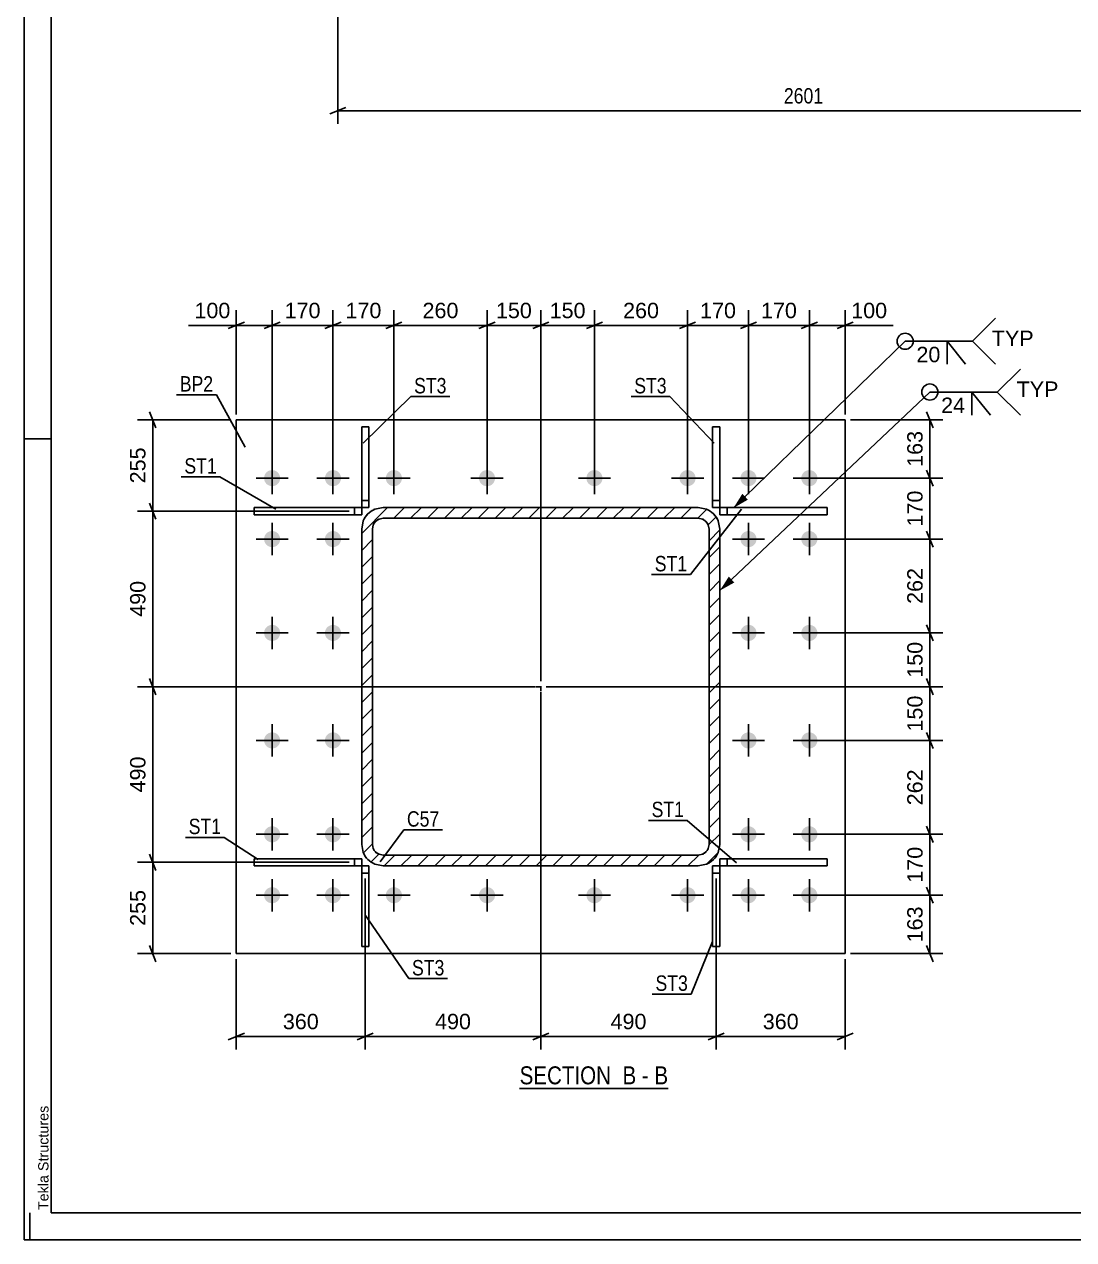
# Model space of a CAD drawing. Header units: millimetres. Extents: x 0 to 841, y 0 to 594.
# Drawn here: x 0 to 195.3, y 0 to 226.1 of the extents above; entities that cross this region are included whole.
import ezdxf

# ---------------------------------------------------------------- set-up
doc = ezdxf.new("R2010")
doc.units = ezdxf.units.MM
doc.linetypes.add('DXK_LINE_DOT2', pattern=[3.9198, 1.9599, -1.9599])
doc.linetypes.add('DXK_LINE_DOT3', pattern=[5.9187, 2.979, -0.9799, 0.9799, -0.9799])
doc.styles.add('Arial', font='ARIAL.TTF', dxfattribs={"height": 0.2})
doc.styles.add('Arial Narrow', font='ARIALN.TTF', dxfattribs={"height": 0.2})

# ---------------------------------------------------------------- blocks, each defined once
blk = doc.blocks.new('Unknown-256180323-1134')
at = {"color": 5, "linetype": 'Continuous'}
for p, q in [((0, 594), (0, 0)), ((5, 589), (5, 5)), ((5, 149), (0, 149)), ((1, 0), (1, 5)), ((5, 5), (836, 5)), ((0, 0), (841, 0))]:
    blk.add_line(p, q, dxfattribs=at)
at = {"color": 174, "linetype": 'Continuous', "style": 'Arial'}
blk.add_text('Tekla Structures', height=1.9102, rotation=90, dxfattribs=at).set_placement((4.5, 5.5))
blk = doc.blocks.new('Unknown-256180323-11 - 4362')
at = {"color": 6, "linetype": 'Continuous'}
blk.add_line((92.2, 28.16), (119.84, 28.16), dxfattribs=at)
at = {"color": 0, "linetype": 'Continuous'}
blk.add_wipeout([(110.3, 28.91), (110.3, 32.41), (92.2, 32.41), (92.2, 28.91)], dxfattribs=at)
at = {"color": 7, "linetype": 'Continuous', "style": 'Arial Narrow'}
blk.add_text('SECTION ', height=3.34, dxfattribs=at).set_placement((92.2, 28.91))
at = {"color": 0, "linetype": 'Continuous'}
blk.add_wipeout([(113.91, 28.91), (113.91, 32.41), (111.35, 32.41), (111.35, 28.91)], dxfattribs=at)
at = {"color": 7, "linetype": 'Continuous', "style": 'Arial Narrow'}
blk.add_text('B', height=3.34, dxfattribs=at).set_placement((111.35, 28.91))
at = {"color": 0, "linetype": 'Continuous'}
blk.add_wipeout([(116.24, 28.91), (116.24, 32.41), (114.96, 32.41), (114.96, 28.91)], dxfattribs=at)
at = {"color": 7, "linetype": 'Continuous', "style": 'Arial Narrow'}
blk.add_text('-', height=3.34, dxfattribs=at).set_placement((114.96, 28.91))
at = {"color": 0, "linetype": 'Continuous'}
blk.add_wipeout([(119.84, 28.91), (119.84, 32.41), (117.29, 32.41), (117.29, 28.91)], dxfattribs=at)
at = {"color": 7, "linetype": 'Continuous', "style": 'Arial Narrow'}
blk.add_text('B', height=3.34, dxfattribs=at).set_placement((117.29, 28.91))
blk = doc.blocks.new('Bolt-256180323-4494 - 4362')
at = {"linetype": 'Continuous'}
for points in [[(47.63, 141.69, -1), (44.63, 141.69, -1)], [(58.96, 141.69, -1), (55.96, 141.69, -1)], [(70.3, 141.69, -1), (67.3, 141.69, -1)], [(87.63, 141.69, -1), (84.63, 141.69, -1)], [(107.63, 141.69, -1), (104.63, 141.69, -1)], [(124.96, 141.69, -1), (121.96, 141.69, -1)], [(136.3, 141.69, -1), (133.3, 141.69, -1)], [(147.63, 141.69, -1), (144.63, 141.69, -1)], [(47.63, 130.35, -1), (44.63, 130.35, -1)], [(58.96, 130.35, -1), (55.96, 130.35, -1)], [(136.3, 130.35, -1), (133.3, 130.35, -1)], [(147.63, 130.35, -1), (144.63, 130.35, -1)], [(47.63, 112.89, -1), (44.63, 112.89, -1)], [(58.96, 112.89, -1), (55.96, 112.89, -1)], [(136.3, 112.89, -1), (133.3, 112.89, -1)], [(147.63, 112.89, -1), (144.63, 112.89, -1)], [(47.63, 92.89, -1), (44.63, 92.89, -1)], [(58.96, 92.89, -1), (55.96, 92.89, -1)], [(136.3, 92.89, -1), (133.3, 92.89, -1)], [(147.63, 92.89, -1), (144.63, 92.89, -1)], [(47.63, 75.42, -1), (44.63, 75.42, -1)], [(58.96, 75.42, -1), (55.96, 75.42, -1)], [(136.3, 75.42, -1), (133.3, 75.42, -1)], [(147.63, 75.42, -1), (144.63, 75.42, -1)], [(47.63, 64.09, -1), (44.63, 64.09, -1)], [(58.96, 64.09, -1), (55.96, 64.09, -1)], [(70.3, 64.09, -1), (67.3, 64.09, -1)], [(87.63, 64.09, -1), (84.63, 64.09, -1)], [(107.63, 64.09, -1), (104.63, 64.09, -1)], [(124.96, 64.09, -1), (121.96, 64.09, -1)], [(136.3, 64.09, -1), (133.3, 64.09, -1)], [(147.63, 64.09, -1), (144.63, 64.09, -1)]]:
    blk.add_hatch(color=1, dxfattribs=at).paths.add_polyline_path(points)
at = {"color": 1, "linetype": 'Continuous'}
for p, q in [((46.13, 144.69), (46.13, 138.69)), ((57.46, 144.69), (57.46, 138.69)), ((68.8, 144.69), (68.8, 138.69)), ((86.13, 144.69), (86.13, 138.69)), ((106.13, 144.69), (106.13, 138.69)), ((123.46, 144.69), (123.46, 138.69)), ((134.8, 144.69), (134.8, 138.69)), ((146.13, 144.69), (146.13, 138.69)), ((49.13, 141.69), (43.13, 141.69)), ((60.46, 141.69), (54.46, 141.69)), ((71.8, 141.69), (65.8, 141.69)), ((89.13, 141.69), (83.13, 141.69)), ((109.13, 141.69), (103.13, 141.69)), ((126.46, 141.69), (120.46, 141.69)), ((137.8, 141.69), (131.8, 141.69)), ((149.13, 141.69), (143.13, 141.69)), ((46.13, 133.35), (46.13, 127.35)), ((57.46, 133.35), (57.46, 127.35)), ((134.8, 133.35), (134.8, 127.35)), ((146.13, 133.35), (146.13, 127.35)), ((49.13, 130.35), (43.13, 130.35)), ((60.46, 130.35), (54.46, 130.35)), ((137.8, 130.35), (131.8, 130.35)), ((149.13, 130.35), (143.13, 130.35)), ((46.13, 115.89), (46.13, 109.89)), ((57.46, 115.89), (57.46, 109.89)), ((134.8, 115.89), (134.8, 109.89)), ((146.13, 115.89), (146.13, 109.89)), ((49.13, 112.89), (43.13, 112.89)), ((60.46, 112.89), (54.46, 112.89)), ((137.8, 112.89), (131.8, 112.89)), ((149.13, 112.89), (143.13, 112.89)), ((46.13, 95.89), (46.13, 89.89)), ((57.46, 95.89), (57.46, 89.89)), ((134.8, 95.89), (134.8, 89.89)), ((146.13, 95.89), (146.13, 89.89)), ((49.13, 92.89), (43.13, 92.89)), ((60.46, 92.89), (54.46, 92.89)), ((137.8, 92.89), (131.8, 92.89)), ((149.13, 92.89), (143.13, 92.89)), ((46.13, 78.42), (46.13, 72.42)), ((57.46, 78.42), (57.46, 72.42)), ((134.8, 78.42), (134.8, 72.42)), ((146.13, 78.42), (146.13, 72.42)), ((49.13, 75.42), (43.13, 75.42)), ((60.46, 75.42), (54.46, 75.42)), ((137.8, 75.42), (131.8, 75.42)), ((149.13, 75.42), (143.13, 75.42)), ((46.13, 67.09), (46.13, 61.09)), ((57.46, 67.09), (57.46, 61.09)), ((68.8, 67.09), (68.8, 61.09)), ((86.13, 67.09), (86.13, 61.09)), ((106.13, 67.09), (106.13, 61.09)), ((123.46, 67.09), (123.46, 61.09)), ((134.8, 67.09), (134.8, 61.09)), ((146.13, 67.09), (146.13, 61.09)), ((49.13, 64.09), (43.13, 64.09)), ((60.46, 64.09), (54.46, 64.09)), ((71.8, 64.09), (65.8, 64.09)), ((89.13, 64.09), (83.13, 64.09)), ((109.13, 64.09), (103.13, 64.09)), ((126.46, 64.09), (120.46, 64.09)), ((137.8, 64.09), (131.8, 64.09)), ((149.13, 64.09), (143.13, 64.09))]:
    blk.add_line(p, q, dxfattribs=at)
blk = doc.blocks.new('Part-256180323-4433 - 4362')
at = {"linetype": 'Continuous'}
h = blk.add_hatch(dxfattribs=at)
h.set_pattern_fill('', scale=0.7, style=0, pattern_type=0)
h.set_pattern_definition([(45, (126.9926, 69.8593), (-1.571545, 1.571545), [])])
h.paths.add_polyline_path([(125.46, 69.55), (126.99, 69.86), (128.29, 70.73), (129.16, 72.02), (129.46, 73.55), (129.46, 132.22), (129.16, 133.75), (128.29, 135.05), (126.99, 135.92), (125.46, 136.22), (66.8, 136.22), (65.26, 135.92), (63.97, 135.05), (63.1, 133.75), (62.8, 132.22), (62.8, 73.55), (63.1, 72.02), (63.97, 70.73), (65.26, 69.86), (66.8, 69.55)])
h.paths.add_polyline_path([(66.03, 71.71), (65.38, 72.14), (64.95, 72.79), (64.8, 73.55), (64.8, 132.22), (64.95, 132.99), (65.38, 133.64), (66.03, 134.07), (66.8, 134.22), (125.46, 134.22), (126.23, 134.07), (126.88, 133.64), (127.31, 132.99), (127.46, 132.22), (127.46, 73.55), (127.31, 72.79), (126.88, 72.14), (126.23, 71.71), (125.46, 71.55), (66.8, 71.55)])
at = {"color": 7, "linetype": 'DXK_LINE_DOT2'}
for p, q in [((65.26, 135.92), (66.8, 136.22)), ((66.8, 136.22), (125.46, 136.22)), ((125.46, 136.22), (126.99, 135.92)), ((62.8, 132.22), (63.1, 133.75)), ((66.8, 134.22), (66.03, 134.07)), ((66.8, 134.22), (125.46, 134.22)), ((126.23, 134.07), (125.46, 134.22)), ((129.16, 133.75), (129.46, 132.22)), ((62.8, 73.55), (62.8, 132.22)), ((64.95, 132.99), (64.8, 132.22)), ((64.8, 73.55), (64.8, 132.22)), ((127.46, 132.22), (127.31, 132.99)), ((127.46, 73.55), (127.46, 132.22)), ((129.46, 73.55), (129.46, 132.22)), ((63.1, 72.02), (62.8, 73.55)), ((64.8, 73.55), (64.95, 72.79)), ((127.31, 72.79), (127.46, 73.55)), ((129.46, 73.55), (129.16, 72.02)), ((66.03, 71.71), (66.8, 71.55)), ((66.8, 71.55), (125.46, 71.55)), ((125.46, 71.55), (126.23, 71.71)), ((66.8, 69.55), (65.26, 69.86)), ((66.8, 69.55), (125.46, 69.55)), ((126.99, 69.86), (125.46, 69.55))]:
    blk.add_line(p, q, dxfattribs=at)
at = {"color": 2, "linetype": 'Continuous'}
for p, q in [((66.8, 136.22), (65.26, 135.92)), ((66.8, 136.22), (125.46, 136.22)), ((126.99, 135.92), (125.46, 136.22)), ((63.1, 133.75), (62.8, 132.22)), ((66.03, 134.07), (66.8, 134.22)), ((66.8, 134.22), (125.46, 134.22)), ((125.46, 134.22), (126.23, 134.07)), ((129.46, 132.22), (129.16, 133.75)), ((62.8, 73.55), (62.8, 132.22)), ((64.8, 132.22), (64.95, 132.99)), ((64.8, 73.55), (64.8, 132.22)), ((127.31, 132.99), (127.46, 132.22)), ((127.46, 73.55), (127.46, 132.22)), ((129.46, 73.55), (129.46, 132.22)), ((62.8, 73.55), (63.1, 72.02)), ((64.95, 72.79), (64.8, 73.55)), ((127.46, 73.55), (127.31, 72.79)), ((129.16, 72.02), (129.46, 73.55)), ((66.8, 71.55), (66.03, 71.71)), ((66.8, 71.55), (125.46, 71.55)), ((126.23, 71.71), (125.46, 71.55)), ((65.26, 69.86), (66.8, 69.55)), ((66.8, 69.55), (125.46, 69.55)), ((125.46, 69.55), (126.99, 69.86))]:
    blk.add_line(p, q, dxfattribs=at)
at = {"color": 7, "linetype": 'DXK_LINE_DOT3'}
for p, q in [((96.13, 112.89), (96.13, 92.89)), ((106.13, 102.89), (86.13, 102.89))]:
    blk.add_line(p, q, dxfattribs=at)
at = {"color": 7, "linetype": 'DXK_LINE_DOT2'}
for centre, radius, start, end in [((66.8, 132.22), 4, 112.5, 157.5), ((125.46, 132.22), 4, 22.5, 67.5), ((66.8, 132.22), 2, 112.5, 157.5), ((125.46, 132.22), 2, 22.5, 67.5), ((66.8, 73.55), 2, 202.5, 247.5), ((125.46, 73.55), 2, 292.5, 337.5), ((66.8, 73.55), 4, 202.5, 247.5), ((125.46, 73.55), 4, 292.5, 337.5)]:
    blk.add_arc(centre, radius, start, end, dxfattribs=at)
at = {"color": 2, "linetype": 'Continuous'}
for centre, radius, start, end in [((66.8, 132.22), 4, 112.5, 157.5), ((125.46, 132.22), 4, 22.5, 67.5), ((66.8, 132.22), 2, 112.5, 157.5), ((125.46, 132.22), 2, 22.5, 67.5), ((66.8, 73.55), 2, 202.5, 247.5), ((125.46, 73.55), 2, 292.5, 337.5), ((66.8, 73.55), 4, 202.5, 247.5), ((125.46, 73.55), 4, 292.5, 337.5)]:
    blk.add_arc(centre, radius, start, end, dxfattribs=at)
blk = doc.blocks.new('Part-256180323-4413 - 4362')
at = {"color": 2, "linetype": 'Continuous'}
for p, q in [((42.8, 136.22), (62.8, 136.22)), ((42.8, 136.22), (42.8, 134.89)), ((61.46, 136.22), (61.46, 134.89)), ((62.8, 134.89), (62.8, 136.22)), ((42.8, 134.89), (62.8, 134.89))]:
    blk.add_line(p, q, dxfattribs=at)
blk = doc.blocks.new('Part-256180323-4373 - 4362')
at = {"color": 2, "linetype": 'Continuous'}
for p, q in [((39.46, 152.55), (152.8, 152.55)), ((39.46, 53.22), (39.46, 152.55)), ((152.8, 152.55), (152.8, 53.22)), ((152.8, 53.22), (39.46, 53.22))]:
    blk.add_line(p, q, dxfattribs=at)
blk = doc.blocks.new('Part-256180323-4418 - 4362')
at = {"color": 2, "linetype": 'Continuous'}
for p, q in [((129.46, 69.55), (129.46, 70.89)), ((129.46, 70.89), (149.46, 70.89)), ((130.8, 69.55), (130.8, 70.89)), ((149.46, 70.89), (149.46, 69.55)), ((149.46, 69.55), (129.46, 69.55))]:
    blk.add_line(p, q, dxfattribs=at)
blk = doc.blocks.new('Part-256180323-4423 - 4362')
at = {"color": 2, "linetype": 'Continuous'}
for p, q in [((129.46, 134.89), (129.46, 136.22)), ((129.46, 136.22), (149.46, 136.22)), ((130.8, 136.22), (130.8, 134.89)), ((149.46, 136.22), (149.46, 134.89)), ((149.46, 134.89), (129.46, 134.89))]:
    blk.add_line(p, q, dxfattribs=at)
blk = doc.blocks.new('Part-256180323-4450 - 4362')
at = {"color": 2, "linetype": 'Continuous'}
for p, q in [((62.8, 151.22), (64.13, 151.22)), ((62.8, 151.22), (62.8, 136.22)), ((64.13, 151.22), (64.13, 136.22)), ((62.8, 137.55), (64.13, 137.55)), ((62.8, 136.22), (64.13, 136.22))]:
    blk.add_line(p, q, dxfattribs=at)
blk = doc.blocks.new('Part-256180323-4470 - 4362')
at = {"color": 2, "linetype": 'Continuous'}
for p, q in [((42.8, 70.89), (62.8, 70.89)), ((42.8, 69.55), (42.8, 70.89)), ((61.46, 69.55), (61.46, 70.89)), ((62.8, 69.55), (62.8, 70.89)), ((42.8, 69.55), (62.8, 69.55))]:
    blk.add_line(p, q, dxfattribs=at)
blk = doc.blocks.new('Part-256180323-4473 - 4362')
at = {"color": 2, "linetype": 'Continuous'}
for p, q in [((128.13, 136.22), (128.13, 151.22)), ((128.13, 151.22), (129.46, 151.22)), ((129.46, 151.22), (129.46, 136.22)), ((129.46, 137.55), (128.13, 137.55)), ((129.46, 136.22), (128.13, 136.22))]:
    blk.add_line(p, q, dxfattribs=at)
blk = doc.blocks.new('Part-256180323-4474 - 4362')
at = {"color": 2, "linetype": 'Continuous'}
for p, q in [((128.13, 54.55), (128.13, 69.55)), ((128.13, 69.55), (129.46, 69.55)), ((129.46, 68.22), (128.13, 68.22)), ((129.46, 69.55), (129.46, 54.55)), ((129.46, 54.55), (128.13, 54.55))]:
    blk.add_line(p, q, dxfattribs=at)
blk = doc.blocks.new('Part-256180323-4475 - 4362')
at = {"color": 2, "linetype": 'Continuous'}
for p, q in [((62.8, 54.55), (62.8, 69.55)), ((64.13, 69.55), (62.8, 69.55)), ((62.8, 68.22), (64.13, 68.22)), ((64.13, 54.55), (64.13, 69.55)), ((62.8, 54.55), (64.13, 54.55))]:
    blk.add_line(p, q, dxfattribs=at)
blk = doc.blocks.new('StraightDimension-256180323-4608 - 4362')
at = {"color": 7, "linetype": 'Continuous'}
for p, q in [((128.8, 67.22), (128.8, 35.41)), ((152.8, 52.22), (152.8, 35.41)), ((130.3, 38.41), (127.3, 37.21)), ((128.8, 37.81), (152.8, 37.81)), ((151.3, 37.21), (154.3, 38.41))]:
    blk.add_line(p, q, dxfattribs=at)
at = {"color": 0}
blk.add_wipeout([(144.73, 38.56), (144.73, 42.76), (136.86, 42.76), (136.86, 38.56)], dxfattribs=at)
at = {"color": 3, "style": 'Arial'}
blk.add_text('360', height=2.865, dxfattribs=at).set_placement((137.46, 39.16))
blk = doc.blocks.new('StraightDimension-256180323-14677 - 4362')
at = {"color": 7, "linetype": 'Continuous'}
for p, q in [((167.96, 76.92), (169.16, 73.92)), ((147.13, 75.42), (170.96, 75.42)), ((168.56, 64.09), (168.56, 75.42)), ((169.16, 62.59), (167.96, 65.59)), ((147.13, 64.09), (170.96, 64.09))]:
    blk.add_line(p, q, dxfattribs=at)
at = {"color": 0}
blk.add_wipeout([(167.81, 73.69), (163.61, 73.69), (163.61, 65.82), (167.81, 65.82)], dxfattribs=at)
at = {"color": 3, "style": 'Arial'}
blk.add_text('170', height=2.865, rotation=90.0002, dxfattribs=at).set_placement((167.21, 66.42))
blk = doc.blocks.new('StraightDimension-256180323-7276 - 4362')
at = {"color": 7, "linetype": 'Continuous'}
for p, q in [((68.8, 142.69), (68.8, 172.95)), ((86.13, 142.69), (86.13, 172.95)), ((70.3, 170.7), (67.3, 169.5)), ((68.8, 170.1), (86.13, 170.1)), ((84.63, 169.5), (87.63, 170.7))]:
    blk.add_line(p, q, dxfattribs=at)
at = {"color": 0}
blk.add_wipeout([(81.4, 170.85), (81.4, 175.05), (73.53, 175.05), (73.53, 170.85)], dxfattribs=at)
at = {"color": 3, "style": 'Arial'}
blk.add_text('260', height=2.865, dxfattribs=at).set_placement((74.13, 171.45))
blk = doc.blocks.new('StraightDimension-256180323-7270 - 4362')
at = {"color": 7, "linetype": 'Continuous'}
for p, q in [((146.13, 142.69), (146.13, 172.95)), ((152.8, 153.55), (152.8, 172.95)), ((144.63, 169.5), (147.63, 170.7)), ((146.13, 170.1), (152.8, 170.1)), ((154.3, 170.7), (151.3, 169.5))]:
    blk.add_line(p, q, dxfattribs=at)
at = {"color": 0}
blk.add_wipeout([(161.19, 170.85), (161.19, 175.05), (153.32, 175.05), (153.32, 170.85)], dxfattribs=at)
at = {"color": 7, "linetype": 'Continuous'}
blk.add_line((152.8, 170.1), (161.72, 170.1), dxfattribs=at)
blk.add_line((152.8, 170.1), (161.72, 170.1), dxfattribs=at)
at = {"color": 3, "style": 'Arial'}
blk.add_text('100', height=2.865, dxfattribs=at).set_placement((153.92, 171.45))
blk = doc.blocks.new('StraightDimension-256180323-4602 - 4362')
at = {"color": 7, "linetype": 'Continuous'}
for p, q in [((96.13, 101.89), (96.13, 35.41)), ((128.8, 67.22), (128.8, 35.41)), ((97.63, 38.41), (94.63, 37.21)), ((96.13, 37.81), (128.8, 37.81)), ((127.3, 37.21), (130.3, 38.41))]:
    blk.add_line(p, q, dxfattribs=at)
at = {"color": 0}
blk.add_wipeout([(116.4, 38.56), (116.4, 42.76), (108.53, 42.76), (108.53, 38.56)], dxfattribs=at)
at = {"color": 3, "style": 'Arial'}
blk.add_text('490', height=2.865, dxfattribs=at).set_placement((109.13, 39.16))
blk = doc.blocks.new('StraightDimension-256180323-7274 - 4362')
at = {"color": 7, "linetype": 'Continuous'}
for p, q in [((96.13, 103.89), (96.13, 172.95)), ((106.13, 143.15), (106.13, 172.95)), ((94.63, 169.5), (97.63, 170.7)), ((96.13, 170.1), (106.13, 170.1)), ((107.63, 170.7), (104.63, 169.5))]:
    blk.add_line(p, q, dxfattribs=at)
at = {"color": 0}
blk.add_wipeout([(105.06, 170.85), (105.06, 175.05), (97.19, 175.05), (97.19, 170.85)], dxfattribs=at)
at = {"color": 3, "style": 'Arial'}
blk.add_text('150', height=2.865, dxfattribs=at).set_placement((97.79, 171.45))
blk = doc.blocks.new('StraightDimension-256180323-7273 - 4362')
at = {"color": 7, "linetype": 'Continuous'}
for p, q in [((106.13, 143.15), (106.13, 172.95)), ((123.46, 142.69), (123.46, 172.95)), ((107.63, 170.7), (104.63, 169.5)), ((106.13, 170.1), (123.46, 170.1)), ((121.96, 169.5), (124.96, 170.7))]:
    blk.add_line(p, q, dxfattribs=at)
at = {"color": 0}
blk.add_wipeout([(118.73, 170.85), (118.73, 175.05), (110.86, 175.05), (110.86, 170.85)], dxfattribs=at)
at = {"color": 3, "style": 'Arial'}
blk.add_text('260', height=2.865, dxfattribs=at).set_placement((111.46, 171.45))
blk = doc.blocks.new('StraightDimension-256180323-14674 - 4362')
at = {"color": 7, "linetype": 'Continuous'}
for p, q in [((167.96, 114.39), (169.16, 111.39)), ((147.13, 112.89), (170.96, 112.89)), ((168.56, 102.89), (168.56, 112.89)), ((169.16, 101.39), (167.96, 104.39)), ((97.13, 102.89), (170.96, 102.89))]:
    blk.add_line(p, q, dxfattribs=at)
at = {"color": 0}
blk.add_wipeout([(167.81, 111.82), (163.61, 111.82), (163.61, 103.95), (167.81, 103.95)], dxfattribs=at)
at = {"color": 3, "style": 'Arial'}
blk.add_text('150', height=2.865, rotation=90.0002, dxfattribs=at).set_placement((167.21, 104.55))
blk = doc.blocks.new('StraightDimension-256180323-14675 - 4362')
at = {"color": 7, "linetype": 'Continuous'}
for p, q in [((167.96, 104.39), (169.16, 101.39)), ((97.13, 102.89), (170.96, 102.89)), ((168.56, 92.89), (168.56, 102.89)), ((147.13, 92.89), (170.96, 92.89)), ((169.16, 91.39), (167.96, 94.39))]:
    blk.add_line(p, q, dxfattribs=at)
at = {"color": 0}
blk.add_wipeout([(167.81, 101.82), (163.61, 101.82), (163.61, 93.95), (167.81, 93.95)], dxfattribs=at)
at = {"color": 3, "style": 'Arial'}
blk.add_text('150', height=2.865, rotation=90.0002, dxfattribs=at).set_placement((167.21, 94.55))
blk = doc.blocks.new('StraightDimension-256180323-14672 - 4362')
at = {"color": 7, "linetype": 'Continuous'}
for p, q in [((167.96, 143.19), (169.16, 140.19)), ((147.13, 141.69), (170.96, 141.69)), ((168.56, 130.35), (168.56, 141.69)), ((169.16, 128.85), (167.96, 131.85)), ((147.13, 130.35), (170.96, 130.35))]:
    blk.add_line(p, q, dxfattribs=at)
at = {"color": 0}
blk.add_wipeout([(167.81, 139.96), (163.61, 139.96), (163.61, 132.09), (167.81, 132.09)], dxfattribs=at)
at = {"color": 3, "style": 'Arial'}
blk.add_text('170', height=2.865, rotation=90.0002, dxfattribs=at).set_placement((167.21, 132.69))
blk = doc.blocks.new('StraightDimension-256180323-4589 - 4362')
at = {"color": 7, "linetype": 'Continuous'}
for p, q in [((63.46, 67.22), (63.46, 35.41)), ((39.46, 52.22), (39.46, 35.41)), ((40.96, 38.41), (37.96, 37.21)), ((39.46, 37.81), (63.46, 37.81)), ((61.96, 37.21), (64.96, 38.41))]:
    blk.add_line(p, q, dxfattribs=at)
at = {"color": 0}
blk.add_wipeout([(55.4, 38.56), (55.4, 42.76), (47.53, 42.76), (47.53, 38.56)], dxfattribs=at)
at = {"color": 3, "style": 'Arial'}
blk.add_text('360', height=2.865, dxfattribs=at).set_placement((48.13, 39.16))
blk = doc.blocks.new('StraightDimension-256180323-4596 - 4362')
at = {"color": 7, "linetype": 'Continuous'}
for p, q in [((96.13, 101.89), (96.13, 35.41)), ((63.46, 67.22), (63.46, 35.41)), ((64.96, 38.41), (61.96, 37.21)), ((63.46, 37.81), (96.13, 37.81)), ((94.63, 37.21), (97.63, 38.41))]:
    blk.add_line(p, q, dxfattribs=at)
at = {"color": 0}
blk.add_wipeout([(83.73, 38.56), (83.73, 42.76), (75.86, 42.76), (75.86, 38.56)], dxfattribs=at)
at = {"color": 3, "style": 'Arial'}
blk.add_text('490', height=2.865, dxfattribs=at).set_placement((76.46, 39.16))
blk = doc.blocks.new('StraightDimension-256180323-14673 - 4362')
at = {"color": 7, "linetype": 'Continuous'}
for p, q in [((169.16, 128.85), (167.96, 131.85)), ((147.13, 130.35), (170.96, 130.35)), ((168.56, 112.89), (168.56, 130.35)), ((167.96, 114.39), (169.16, 111.39)), ((147.13, 112.89), (170.96, 112.89))]:
    blk.add_line(p, q, dxfattribs=at)
at = {"color": 0}
blk.add_wipeout([(167.81, 125.56), (163.61, 125.56), (163.61, 117.69), (167.81, 117.69)], dxfattribs=at)
at = {"color": 3, "style": 'Arial'}
blk.add_text('262', height=2.865, rotation=90.0002, dxfattribs=at).set_placement((167.21, 118.29))
blk = doc.blocks.new('StraightDimension-256180323-4616 - 4362')
at = {"color": 7, "linetype": 'Continuous'}
for p, q in [((60.46, 70.22), (21.05, 70.22)), ((24.5, 68.72), (23.3, 71.72)), ((23.9, 53.22), (23.9, 70.22)), ((23.3, 54.72), (24.5, 51.72)), ((38.46, 53.22), (21.05, 53.22))]:
    blk.add_line(p, q, dxfattribs=at)
at = {"color": 0}
blk.add_wipeout([(23.15, 65.66), (18.95, 65.66), (18.95, 57.79), (23.15, 57.79)], dxfattribs=at)
at = {"color": 3, "style": 'Arial'}
blk.add_text('255', height=2.865, rotation=90.0002, dxfattribs=at).set_placement((22.55, 58.39))
blk = doc.blocks.new('StraightDimension-256180323-14671 - 4362')
at = {"color": 7, "linetype": 'Continuous'}
for p, q in [((167.96, 154.05), (169.16, 151.05)), ((153.8, 152.55), (170.96, 152.55)), ((168.56, 141.69), (168.56, 152.55)), ((169.16, 140.19), (167.96, 143.19)), ((147.13, 141.69), (170.96, 141.69))]:
    blk.add_line(p, q, dxfattribs=at)
at = {"color": 0}
blk.add_wipeout([(167.81, 151.06), (163.61, 151.06), (163.61, 143.19), (167.81, 143.19)], dxfattribs=at)
at = {"color": 3, "style": 'Arial'}
blk.add_text('163', height=2.865, rotation=90.0002, dxfattribs=at).set_placement((167.21, 143.79))
blk = doc.blocks.new('StraightDimension-256180323-4626 - 4362')
at = {"color": 7, "linetype": 'Continuous'}
for p, q in [((24.5, 101.39), (23.3, 104.39)), ((95.13, 102.89), (21.05, 102.89)), ((23.9, 70.22), (23.9, 102.89)), ((60.46, 70.22), (21.05, 70.22)), ((23.3, 71.72), (24.5, 68.72))]:
    blk.add_line(p, q, dxfattribs=at)
at = {"color": 0}
blk.add_wipeout([(23.15, 90.49), (18.95, 90.49), (18.95, 82.62), (23.15, 82.62)], dxfattribs=at)
at = {"color": 3, "style": 'Arial'}
blk.add_text('490', height=2.865, rotation=90.0002, dxfattribs=at).set_placement((22.55, 83.22))
blk = doc.blocks.new('StraightDimension-256180323-4634 - 4362')
at = {"color": 7, "linetype": 'Continuous'}
for p, q in [((24.5, 134.05), (23.3, 137.05)), ((60.46, 135.55), (21.05, 135.55)), ((23.9, 102.89), (23.9, 135.55)), ((23.3, 104.39), (24.5, 101.39)), ((95.13, 102.89), (21.05, 102.89))]:
    blk.add_line(p, q, dxfattribs=at)
at = {"color": 0}
blk.add_wipeout([(23.15, 123.16), (18.95, 123.16), (18.95, 115.29), (23.15, 115.29)], dxfattribs=at)
at = {"color": 3, "style": 'Arial'}
blk.add_text('490', height=2.865, rotation=90.0002, dxfattribs=at).set_placement((22.55, 115.89))
blk = doc.blocks.new('StraightDimension-256180323-4642 - 4362')
at = {"color": 7, "linetype": 'Continuous'}
for p, q in [((24.5, 151.05), (23.3, 154.05)), ((38.46, 152.55), (21.05, 152.55)), ((23.9, 135.55), (23.9, 152.55)), ((23.3, 137.05), (24.5, 134.05)), ((60.46, 135.55), (21.05, 135.55))]:
    blk.add_line(p, q, dxfattribs=at)
at = {"color": 0}
blk.add_wipeout([(23.15, 147.99), (18.95, 147.99), (18.95, 140.12), (23.15, 140.12)], dxfattribs=at)
at = {"color": 3, "style": 'Arial'}
blk.add_text('255', height=2.865, rotation=90.0002, dxfattribs=at).set_placement((22.55, 140.72))
blk = doc.blocks.new('StraightDimension-256180323-14676 - 4362')
at = {"color": 7, "linetype": 'Continuous'}
for p, q in [((147.13, 92.89), (170.96, 92.89)), ((169.16, 91.39), (167.96, 94.39)), ((168.56, 75.42), (168.56, 92.89)), ((167.96, 76.92), (169.16, 73.92)), ((147.13, 75.42), (170.96, 75.42))]:
    blk.add_line(p, q, dxfattribs=at)
at = {"color": 0}
blk.add_wipeout([(167.81, 88.09), (163.61, 88.09), (163.61, 80.22), (167.81, 80.22)], dxfattribs=at)
at = {"color": 3, "style": 'Arial'}
blk.add_text('262', height=2.865, rotation=90.0002, dxfattribs=at).set_placement((167.21, 80.82))
blk = doc.blocks.new('StraightDimension-256180323-7271 - 4362')
at = {"color": 7, "linetype": 'Continuous'}
for p, q in [((134.8, 142.69), (134.8, 172.95)), ((146.13, 142.69), (146.13, 172.95)), ((133.3, 169.5), (136.3, 170.7)), ((134.8, 170.1), (146.13, 170.1)), ((147.63, 170.7), (144.63, 169.5))]:
    blk.add_line(p, q, dxfattribs=at)
at = {"color": 0}
blk.add_wipeout([(144.4, 170.85), (144.4, 175.05), (136.53, 175.05), (136.53, 170.85)], dxfattribs=at)
at = {"color": 3, "style": 'Arial'}
blk.add_text('170', height=2.865, dxfattribs=at).set_placement((137.13, 171.45))
blk = doc.blocks.new('StraightDimension-256180323-7272 - 4362')
at = {"color": 7, "linetype": 'Continuous'}
for p, q in [((123.46, 142.69), (123.46, 172.95)), ((134.8, 142.69), (134.8, 172.95)), ((121.96, 169.5), (124.96, 170.7)), ((123.46, 170.1), (134.8, 170.1)), ((136.3, 170.7), (133.3, 169.5))]:
    blk.add_line(p, q, dxfattribs=at)
at = {"color": 0}
blk.add_wipeout([(133.06, 170.85), (133.06, 175.05), (125.19, 175.05), (125.19, 170.85)], dxfattribs=at)
at = {"color": 3, "style": 'Arial'}
blk.add_text('170', height=2.865, dxfattribs=at).set_placement((125.79, 171.45))
blk = doc.blocks.new('StraightDimension-256180323-7275 - 4362')
at = {"color": 7, "linetype": 'Continuous'}
for p, q in [((86.13, 142.69), (86.13, 172.95)), ((96.13, 103.89), (96.13, 172.95)), ((84.63, 169.5), (87.63, 170.7)), ((86.13, 170.1), (96.13, 170.1)), ((97.63, 170.7), (94.63, 169.5))]:
    blk.add_line(p, q, dxfattribs=at)
at = {"color": 0}
blk.add_wipeout([(95.06, 170.85), (95.06, 175.05), (87.19, 175.05), (87.19, 170.85)], dxfattribs=at)
at = {"color": 3, "style": 'Arial'}
blk.add_text('150', height=2.865, dxfattribs=at).set_placement((87.79, 171.45))
blk = doc.blocks.new('StraightDimension-256180323-7277 - 4362')
at = {"color": 7, "linetype": 'Continuous'}
for p, q in [((57.46, 142.69), (57.46, 172.95)), ((68.8, 142.69), (68.8, 172.95)), ((55.96, 169.5), (58.96, 170.7)), ((57.46, 170.1), (68.8, 170.1)), ((70.3, 170.7), (67.3, 169.5))]:
    blk.add_line(p, q, dxfattribs=at)
at = {"color": 0}
blk.add_wipeout([(67.06, 170.85), (67.06, 175.05), (59.19, 175.05), (59.19, 170.85)], dxfattribs=at)
at = {"color": 3, "style": 'Arial'}
blk.add_text('170', height=2.865, dxfattribs=at).set_placement((59.79, 171.45))
blk = doc.blocks.new('StraightDimension-256180323-7278 - 4362')
at = {"color": 7, "linetype": 'Continuous'}
for p, q in [((46.13, 142.69), (46.13, 172.95)), ((57.46, 142.69), (57.46, 172.95)), ((44.63, 169.5), (47.63, 170.7)), ((46.13, 170.1), (57.46, 170.1)), ((58.96, 170.7), (55.96, 169.5))]:
    blk.add_line(p, q, dxfattribs=at)
at = {"color": 0}
blk.add_wipeout([(55.73, 170.85), (55.73, 175.05), (47.86, 175.05), (47.86, 170.85)], dxfattribs=at)
at = {"color": 3, "style": 'Arial'}
blk.add_text('170', height=2.865, dxfattribs=at).set_placement((48.46, 171.45))
blk = doc.blocks.new('StraightDimension-256180323-7279 - 4362')
at = {"color": 7, "linetype": 'Continuous'}
for p, q in [((39.46, 153.55), (39.46, 172.95)), ((46.13, 142.69), (46.13, 172.95)), ((37.96, 169.5), (40.96, 170.7)), ((39.46, 170.1), (46.13, 170.1)), ((47.63, 170.7), (44.63, 169.5))]:
    blk.add_line(p, q, dxfattribs=at)
at = {"color": 0}
blk.add_wipeout([(38.94, 170.85), (38.94, 175.05), (31.07, 175.05), (31.07, 170.85)], dxfattribs=at)
at = {"color": 7, "linetype": 'Continuous'}
blk.add_line((39.46, 170.1), (30.54, 170.1), dxfattribs=at)
blk.add_line((39.46, 170.1), (30.54, 170.1), dxfattribs=at)
at = {"color": 3, "style": 'Arial'}
blk.add_text('100', height=2.865, dxfattribs=at).set_placement((31.67, 171.45))
blk = doc.blocks.new('StraightDimension-256180323-14678 - 4362')
at = {"color": 7, "linetype": 'Continuous'}
for p, q in [((167.96, 65.59), (169.16, 62.59)), ((147.13, 64.09), (170.96, 64.09)), ((168.56, 53.22), (168.56, 64.09)), ((169.16, 51.72), (167.96, 54.72)), ((153.8, 53.22), (170.96, 53.22))]:
    blk.add_line(p, q, dxfattribs=at)
at = {"color": 0}
blk.add_wipeout([(167.81, 62.59), (163.61, 62.59), (163.61, 54.72), (167.81, 54.72)], dxfattribs=at)
at = {"color": 3, "style": 'Arial'}
blk.add_text('163', height=2.865, rotation=90.0002, dxfattribs=at).set_placement((167.21, 55.32))
blk = doc.blocks.new('StraightDimension-256180323-3010 - 2658')
at = {"color": 7, "linetype": 'Continuous'}
for p, q in [((58.35, 308.27), (58.35, 207.64)), ((231.75, 308.2), (231.75, 207.64)), ((59.85, 210.64), (56.85, 209.44)), ((230.25, 209.44), (233.25, 210.64)), ((58.35, 210.04), (231.75, 210.04))]:
    blk.add_line(p, q, dxfattribs=at)
at = {"color": 0}
blk.add_wipeout([(149.3, 210.79), (149.3, 214.99), (140.79, 214.99), (140.79, 210.79)], dxfattribs=at)
at = {"color": 3, "style": 'Arial Narrow'}
blk.add_text('2601', height=2.863, dxfattribs=at).set_placement((141.39, 211.39))
blk = doc.blocks.new('Mark-256180323-4369 - 4362')
at = {"color": 0}
blk.add_wipeout([(35.15, 157.8), (35.15, 160.8), (28.94, 160.8), (28.94, 157.8)], dxfattribs=at)
blk.add_wipeout([(35.15, 157.8), (35.15, 160.8), (28.94, 160.8), (28.94, 157.8)], dxfattribs=at)
at = {"color": 30, "linetype": 'Continuous'}
for p in [(28.34, 157.2), (41.09, 147.43)]:
    blk.add_line(p, (35.75, 157.2), dxfattribs=at)
at = {"color": 3, "style": 'Arial Narrow'}
blk.add_text('BP2', height=2.863, dxfattribs=at).set_placement((28.94, 157.8))
blk = doc.blocks.new('Mark-256180323-4429 - 4362')
at = {"color": 0}
blk.add_wipeout([(77.25, 76.85), (77.25, 79.85), (71.22, 79.85), (71.22, 76.85)], dxfattribs=at)
blk.add_wipeout([(77.25, 76.85), (77.25, 79.85), (71.22, 79.85), (71.22, 76.85)], dxfattribs=at)
at = {"color": 30, "linetype": 'Continuous'}
for p, q in [((66.25, 70.3), (70.62, 76.25)), ((70.62, 76.25), (77.85, 76.25))]:
    blk.add_line(p, q, dxfattribs=at)
at = {"color": 3, "style": 'Arial Narrow'}
blk.add_text('C57', height=2.863, dxfattribs=at).set_placement((71.22, 76.85))
blk = doc.blocks.new('Mark-256180323-14899 - 4362')
at = {"color": 0}
blk.add_wipeout([(123.52, 46.3), (123.52, 49.3), (117.49, 49.3), (117.49, 46.3)], dxfattribs=at)
blk.add_wipeout([(123.52, 46.3), (123.52, 49.3), (117.49, 49.3), (117.49, 46.3)], dxfattribs=at)
at = {"color": 30, "linetype": 'Continuous'}
for p in [(128.13, 55.47), (116.89, 45.7)]:
    blk.add_line(p, (124.12, 45.7), dxfattribs=at)
at = {"color": 3, "style": 'Arial Narrow'}
blk.add_text('ST3', height=2.863, dxfattribs=at).set_placement((117.49, 46.3))
blk = doc.blocks.new('WeldMark-256180323-4651 - 4362')
at = {"linetype": 'Continuous'}
blk.add_hatch(color=30, dxfattribs=at).paths.add_polyline_path([(134.69, 137.69), (132.02, 136.14), (133.65, 138.77)])
at = {"color": 3, "linetype": 'Continuous'}
for q in [(180.79, 171.45), (180.79, 162.88)]:
    blk.add_line((176.5, 167.16), q, dxfattribs=at)
at = {"color": 30, "linetype": 'Continuous'}
blk.add_line((132.02, 136.14), (163.96, 167.16), dxfattribs=at)
at = {"color": 3, "linetype": 'Continuous'}
blk.add_arc((163.96, 167.16), 1.5, 90, 270, dxfattribs=at)
at = {"color": 0}
blk.add_wipeout([(170.7, 163.06), (170.7, 166.46), (165.86, 166.46), (165.86, 163.06)], dxfattribs=at)
at = {"color": 30, "linetype": 'Continuous'}
blk.add_line((163.96, 167.16), (176.5, 167.16), dxfattribs=at)
at = {"color": 3, "linetype": 'Continuous'}
for q in [(175.22, 162.88), (171.79, 162.88)]:
    blk.add_line((171.79, 167.16), q, dxfattribs=at)
blk.add_arc((163.96, 167.16), 1.5, 270, 90, dxfattribs=at)
at = {"color": 3, "style": 'Arial'}
blk.add_text('20', height=2.865, dxfattribs=at).set_placement((166.06, 163.26))
at = {"color": 0, "linetype": 'Continuous'}
blk.add_wipeout([(187.88, 166.26), (187.88, 169.26), (180.1, 169.26), (180.1, 166.26)], dxfattribs=at)
blk.add_wipeout([(187.88, 166.26), (187.88, 169.26), (180.1, 169.26), (180.1, 166.26)], dxfattribs=at)
at = {"color": 3, "linetype": 'Continuous', "style": 'Arial'}
blk.add_text('TYP', height=2.865, dxfattribs=at).set_placement((180.1, 166.26))
blk = doc.blocks.new('WeldMark-256180323-13140 - 4362')
at = {"linetype": 'Continuous'}
blk.add_hatch(color=30, dxfattribs=at).paths.add_polyline_path([(132.16, 122.27), (129.46, 120.76), (131.13, 123.36)])
at = {"color": 3, "linetype": 'Continuous'}
for q in [(185.4, 161.99), (185.4, 153.42)]:
    blk.add_line((181.11, 157.71), q, dxfattribs=at)
at = {"color": 30, "linetype": 'Continuous'}
blk.add_line((129.46, 120.76), (168.56, 157.71), dxfattribs=at)
at = {"color": 3, "linetype": 'Continuous'}
blk.add_arc((168.56, 157.71), 1.5, 90, 270, dxfattribs=at)
at = {"color": 0}
blk.add_wipeout([(175.31, 153.61), (175.31, 157.01), (170.46, 157.01), (170.46, 153.61)], dxfattribs=at)
at = {"color": 30, "linetype": 'Continuous'}
blk.add_line((168.56, 157.71), (181.11, 157.71), dxfattribs=at)
at = {"color": 3, "linetype": 'Continuous'}
for q in [(179.83, 153.42), (176.4, 153.42)]:
    blk.add_line((176.4, 157.71), q, dxfattribs=at)
blk.add_arc((168.56, 157.71), 1.5, 270, 90, dxfattribs=at)
at = {"color": 3, "style": 'Arial'}
blk.add_text('24', height=2.865, dxfattribs=at).set_placement((170.66, 153.81))
at = {"color": 0, "linetype": 'Continuous'}
blk.add_wipeout([(192.49, 156.81), (192.49, 159.81), (184.71, 159.81), (184.71, 156.81)], dxfattribs=at)
blk.add_wipeout([(192.49, 156.81), (192.49, 159.81), (184.71, 159.81), (184.71, 156.81)], dxfattribs=at)
at = {"color": 3, "linetype": 'Continuous', "style": 'Arial'}
blk.add_text('TYP', height=2.865, dxfattribs=at).set_placement((184.71, 156.81))
blk = doc.blocks.new('Mark-256180323-14902 - 4362')
at = {"color": 0}
blk.add_wipeout([(78.2, 49.17), (78.2, 52.17), (72.17, 52.17), (72.17, 49.17)], dxfattribs=at)
blk.add_wipeout([(78.2, 49.17), (78.2, 52.17), (72.17, 52.17), (72.17, 49.17)], dxfattribs=at)
at = {"color": 30, "linetype": 'Continuous'}
for p, q in [((63.5, 60.34), (71.57, 48.57)), ((71.57, 48.57), (78.8, 48.57))]:
    blk.add_line(p, q, dxfattribs=at)
at = {"color": 3, "style": 'Arial Narrow'}
blk.add_text('ST3', height=2.863, dxfattribs=at).set_placement((72.17, 49.17))
blk = doc.blocks.new('Mark-256180323-14931 - 4362')
at = {"color": 0}
blk.add_wipeout([(36.62, 75.46), (36.62, 78.46), (30.6, 78.46), (30.6, 75.46)], dxfattribs=at)
blk.add_wipeout([(36.62, 75.46), (36.62, 78.46), (30.6, 78.46), (30.6, 75.46)], dxfattribs=at)
at = {"color": 30, "linetype": 'Continuous'}
for p in [(30, 74.86), (43.55, 70.75)]:
    blk.add_line(p, (37.22, 74.86), dxfattribs=at)
at = {"color": 3, "style": 'Arial Narrow'}
blk.add_text('ST1', height=2.863, dxfattribs=at).set_placement((30.6, 75.46))
blk = doc.blocks.new('Mark-256180323-14935 - 4362')
at = {"color": 0}
blk.add_wipeout([(122.8, 78.62), (122.8, 81.62), (116.77, 81.62), (116.77, 78.62)], dxfattribs=at)
blk.add_wipeout([(122.8, 78.62), (122.8, 81.62), (116.77, 81.62), (116.77, 78.62)], dxfattribs=at)
at = {"color": 30, "linetype": 'Continuous'}
for p in [(116.17, 78.02), (132.54, 70.09)]:
    blk.add_line(p, (123.4, 78.02), dxfattribs=at)
at = {"color": 3, "style": 'Arial Narrow'}
blk.add_text('ST1', height=2.863, dxfattribs=at).set_placement((116.77, 78.62))
blk = doc.blocks.new('Mark-256180323-14939 - 4362')
at = {"color": 0}
blk.add_wipeout([(35.82, 142.54), (35.82, 145.54), (29.8, 145.54), (29.8, 142.54)], dxfattribs=at)
blk.add_wipeout([(35.82, 142.54), (35.82, 145.54), (29.8, 145.54), (29.8, 142.54)], dxfattribs=at)
at = {"color": 30, "linetype": 'Continuous'}
for p in [(29.2, 141.94), (46.81, 135.94)]:
    blk.add_line(p, (36.42, 141.94), dxfattribs=at)
at = {"color": 3, "style": 'Arial Narrow'}
blk.add_text('ST1', height=2.863, dxfattribs=at).set_placement((29.8, 142.54))
blk = doc.blocks.new('Mark-256180323-14942 - 4362')
at = {"color": 0}
blk.add_wipeout([(123.38, 124.35), (123.38, 127.35), (117.35, 127.35), (117.35, 124.35)], dxfattribs=at)
blk.add_wipeout([(123.38, 124.35), (123.38, 127.35), (117.35, 127.35), (117.35, 124.35)], dxfattribs=at)
at = {"color": 30, "linetype": 'Continuous'}
for p in [(133.48, 135.94), (116.75, 123.75)]:
    blk.add_line(p, (123.98, 123.75), dxfattribs=at)
at = {"color": 3, "style": 'Arial Narrow'}
blk.add_text('ST1', height=2.863, dxfattribs=at).set_placement((117.35, 124.35))
blk = doc.blocks.new('Mark-256180323-14945 - 4362')
at = {"color": 0}
blk.add_wipeout([(78.58, 157.46), (78.58, 160.46), (72.56, 160.46), (72.56, 157.46)], dxfattribs=at)
blk.add_wipeout([(78.58, 157.46), (78.58, 160.46), (72.56, 160.46), (72.56, 157.46)], dxfattribs=at)
at = {"color": 30, "linetype": 'Continuous'}
for p, q in [((63.08, 148.2), (71.96, 156.86)), ((71.96, 156.86), (79.18, 156.86))]:
    blk.add_line(p, q, dxfattribs=at)
at = {"color": 3, "style": 'Arial Narrow'}
blk.add_text('ST3', height=2.863, dxfattribs=at).set_placement((72.56, 157.46))
blk = doc.blocks.new('Mark-256180323-14948 - 4362')
at = {"color": 0}
blk.add_wipeout([(119.57, 157.46), (119.57, 160.46), (113.54, 160.46), (113.54, 157.46)], dxfattribs=at)
blk.add_wipeout([(119.57, 157.46), (119.57, 160.46), (113.54, 160.46), (113.54, 157.46)], dxfattribs=at)
at = {"color": 30, "linetype": 'Continuous'}
for p in [(112.94, 156.86), (128.42, 148.2)]:
    blk.add_line(p, (120.17, 156.86), dxfattribs=at)
at = {"color": 3, "style": 'Arial Narrow'}
blk.add_text('ST3', height=2.863, dxfattribs=at).set_placement((113.54, 157.46))

msp = doc.modelspace()

# ---------------------------------------------------------------- block references
for name in ['Unknown-256180323-1134', 'Part-256180323-4373 - 4362', 'Part-256180323-4450 - 4362', 'Part-256180323-4473 - 4362', 'Bolt-256180323-4494 - 4362', 'Part-256180323-4413 - 4362', 'Part-256180323-4433 - 4362', 'Part-256180323-4423 - 4362', 'Part-256180323-4470 - 4362', 'Part-256180323-4418 - 4362', 'Part-256180323-4475 - 4362', 'Part-256180323-4474 - 4362']:
    msp.add_blockref(name, (0, 0))

# ---------------------------------------------------------------- next in the draw order: block references
for name in ['StraightDimension-256180323-3010 - 2658', 'StraightDimension-256180323-7276 - 4362', 'StraightDimension-256180323-7274 - 4362', 'StraightDimension-256180323-7270 - 4362', 'StraightDimension-256180323-4589 - 4362', 'StraightDimension-256180323-4608 - 4362', 'Unknown-256180323-11 - 4362']:
    msp.add_blockref(name, (0, 0))

# ---------------------------------------------------------------- next in the draw order: block references
for name in ['StraightDimension-256180323-7273 - 4362', 'StraightDimension-256180323-14672 - 4362', 'StraightDimension-256180323-4602 - 4362', 'StraightDimension-256180323-14677 - 4362', 'StraightDimension-256180323-4616 - 4362']:
    msp.add_blockref(name, (0, 0))

# ---------------------------------------------------------------- next in the draw order: block references
for name in ['StraightDimension-256180323-14671 - 4362', 'StraightDimension-256180323-14674 - 4362', 'Mark-256180323-14935 - 4362', 'StraightDimension-256180323-14678 - 4362', 'Mark-256180323-14899 - 4362']:
    msp.add_blockref(name, (0, 0))

# ---------------------------------------------------------------- next in the draw order: block references
for name in ['StraightDimension-256180323-7271 - 4362', 'StraightDimension-256180323-14673 - 4362', 'StraightDimension-256180323-14675 - 4362']:
    msp.add_blockref(name, (0, 0))

# ---------------------------------------------------------------- next in the draw order: block references
for name in ['StraightDimension-256180323-7272 - 4362', 'StraightDimension-256180323-4596 - 4362', 'StraightDimension-256180323-14676 - 4362']:
    msp.add_blockref(name, (0, 0))

# ---------------------------------------------------------------- next in the draw order: block references
for name in ['WeldMark-256180323-4651 - 4362', 'StraightDimension-256180323-4626 - 4362', 'Mark-256180323-14902 - 4362']:
    msp.add_blockref(name, (0, 0))

# ---------------------------------------------------------------- next in the draw order: block references
for name in ['WeldMark-256180323-13140 - 4362', 'StraightDimension-256180323-4634 - 4362', 'Mark-256180323-4429 - 4362', 'Mark-256180323-14931 - 4362']:
    msp.add_blockref(name, (0, 0))

# ---------------------------------------------------------------- next in the draw order: block references
for name in ['StraightDimension-256180323-7275 - 4362', 'Mark-256180323-14948 - 4362', 'StraightDimension-256180323-4642 - 4362', 'Mark-256180323-14942 - 4362']:
    msp.add_blockref(name, (0, 0))

# ---------------------------------------------------------------- next in the draw order: block references
msp.add_blockref('StraightDimension-256180323-7277 - 4362', (0, 0))

# ---------------------------------------------------------------- next in the draw order: block references
for name in ['StraightDimension-256180323-7278 - 4362', 'Mark-256180323-14945 - 4362']:
    msp.add_blockref(name, (0, 0))

# ---------------------------------------------------------------- next in the draw order: block references
msp.add_blockref('StraightDimension-256180323-7279 - 4362', (0, 0))

# ---------------------------------------------------------------- next in the draw order: block references
for name in ['Mark-256180323-4369 - 4362', 'Mark-256180323-14939 - 4362']:
    msp.add_blockref(name, (0, 0))

doc.saveas('drawing.dxf')
